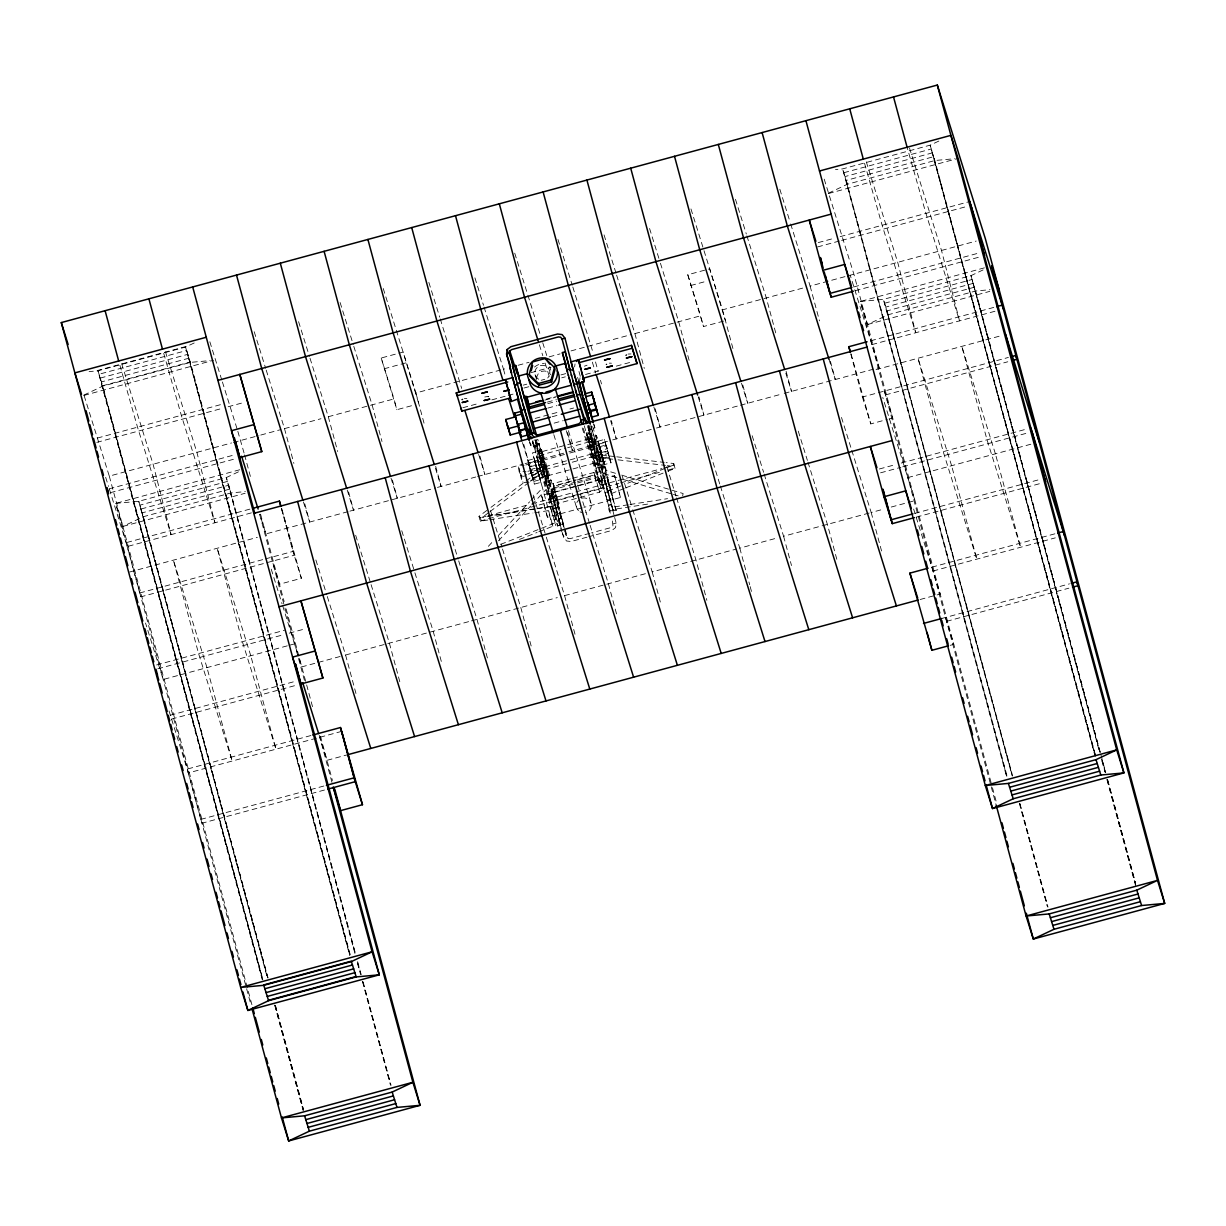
<?xml version="1.0" encoding="UTF-8"?>
<svg xmlns="http://www.w3.org/2000/svg" width="1226" height="1226" viewBox="0 0 1226 1226"><rect width="100%" height="100%" fill="white"/><g stroke="black" fill="none" stroke-linecap="round" stroke-linejoin="round"><path stroke-width="0.75" stroke-dasharray="5 3.75" d="M589.767 533.325L570.228 538.628L567.929 538.352L566.519 536.528L546.168 469.389M543.241 470.186L549.922 494.798L552.742 498.43L554.106 502.66L558.688 503.227L599.575 492.147L603.238 489.327L600.633 487.841L595.698 466.845M603.238 489.327C601.659 481.665 601.537 473.742 598.625 466.064M612.464 521.004L612.939 526.138L611.1 527.548L591.545 532.85M614.64 517.433L616.157 523.073L615.559 527.624L611.881 530.444L588.771 536.697M574.626 366.942L575.025 363.923M579.423 382.297L580.036 377.761M546.244 484.04L545.876 482.492L548.788 481.695L549.171 483.243L546.244 484.04L539.195 458.509L539.823 454.003L543.501 451.199L590.212 438.54L594.794 439.092L597.598 442.663L604.648 468.209L601.721 468.991L589.2 425.529M549.171 483.243L537.846 439.49L534.919 440.287M595.07 464.669L597.89 463.612L602.227 479.703L601.598 484.209L598.993 482.753L599.299 480.5L594.962 464.409C604.433 464.96 589.614 448.808 594.932 464.056M682.683 495.764L683.112 493.526L622.823 475.489M673.733 463.52L675.036 468.393L673.994 468.393L673.733 463.52L666.132 462.616M466.876 398.45L464.409 398.465M611.406 363.202L609.291 363.141M631.022 353.946L628.187 354.053M552.742 498.43L554.259 495.825L552.849 494.017L549.922 494.798L561.891 532.007M554.106 502.66L555.608 500.055L557.907 500.346L575.684 495.519M552.144 488.959L553.983 494.952L552.466 497.541L550.627 491.534L552.144 488.959L554.443 489.235L575.76 483.458M488.362 546.321L493.511 540.758M498.675 535.195L529.617 501.802M530.904 500.423L542.505 487.902L532.544 452.838L535.471 452.042L555.853 525.724M498.461 540.835L530.628 506.108M531.915 504.729L546.076 489.45M577.461 495.043L598.794 489.251L600.633 487.841M543.133 457.742L543.685 459.888L541.448 451.444L538.229 452.164L536.13 444.272L539.501 456.394L544.267 454.064L565.83 448.21M577.538 482.967L595.315 478.155L597.154 476.761L599.775 478.217L601.598 484.209M599.775 478.217L596.097 481.006L578.32 485.833M487.825 520.023L480.301 521.203L478.983 516.315L489.511 508.422M491.013 507.303L537.647 472.347L532.544 452.838M488.484 512.729L482.477 517.234L480.331 517.51L478.983 516.315M489.986 511.61L529.034 482.354M530.521 481.22L541.034 473.343L535.471 452.042M480.301 521.203L486.691 519.18M488.132 396.872L488.822 396.305L484.592 397.009M584.404 366.191L587.055 365.21M606.686 363.984L605.996 364.536L606.901 364.658M83.797 395.109L102.769 386.144L190.382 362.39L209.922 360.613M194.198 342.974L185.57 347.035L97.973 370.788L89.084 371.601M239.775 469.742L115.673 503.396L122.861 526.429L143.565 516.652L231.162 492.898L245.384 491.611M238.442 471.841L226.366 477.542L138.768 501.296L115.673 503.396L246.119 986.899M828.424 193.202L847.396 184.252L934.994 160.499L954.548 158.721M938.825 141.067L930.197 145.143L842.599 168.897L835.488 169.54M984.386 267.85L860.284 301.489L867.487 324.522L888.191 314.745L975.789 290.991L990.01 289.704M983.068 269.935L970.992 275.635L883.394 299.389L860.284 301.489L990.746 784.992M673.135 465.221L625.597 484.071M462.708 399.002L461.466 399.783L462.953 399.829M626.838 354.483L625.597 355.279L626.517 355.402M608.081 490.998L623.85 484.776M624.157 488.515L611.866 493.373L596.418 435.521L593.507 436.303L608.862 493.879M625.904 487.81L666.27 471.857M668.017 471.167L675.036 468.393M500.79 544.313L557.585 521.97L552.604 506.047L488.285 516.039M519.502 539.409L537.049 532.467M538.812 531.778L552.849 526.23L542.505 487.902M262.287 979.789L97.85 370.405L185.448 346.651L190.382 362.39M843.794 172.728L931.392 148.974L1094.925 754.419M100.256 378.083L187.854 354.329L349.885 954.226M932.603 152.821L844.99 176.575L1006.822 776.334M189.049 358.161L101.451 381.914L262.778 979.835M83.904 395.431L213.477 360.291M828.515 193.524L958.104 158.399M411.507 405.745L396.902 409.699L381.209 358.007L403.109 352.077L418.802 403.752M723.585 321.12L703.509 326.56L687.786 274.762L709.685 268.816L725.409 320.63M97.36 438.065L221.462 404.411M818.248 242.595L834.676 238.135M840.162 236.649L967.912 202.014M96.731 442.387L222.657 408.243M228.143 406.756L244.556 402.312M817.635 246.916L839.795 240.909M841.634 240.419L967.237 206.351M690.698 285.535L707.111 281.076M384.121 368.796L406.021 362.85M84.15 395.691L109.283 476.117L231.561 442.954M233.4 442.463L258.947 435.536M260.77 435.046L280.846 429.59M266.211 370.114L284.493 428.61L320.997 418.71M310.009 358.237L328.292 416.733L393.99 398.91L396.902 409.699M383.232 288.493L415.905 392.979L501.679 369.716M484.071 307.082L503.503 369.225L507.15 368.229M518.108 365.271L529.05 362.298M549.125 356.858L560.083 353.885M571.025 350.912L631.252 334.591M616.617 275.114L634.899 333.595L700.613 315.787L703.509 326.56M690.958 208.941L722.512 309.841L806.463 287.083M790.678 223.944L810.11 286.087L976.187 241.062M530.935 372.689L551.01 367.248M109.114 488.868L235.04 454.723M853.725 286.961L979.666 252.817M110.309 492.699L236.235 458.555M855.212 290.731L980.815 256.663M523.211 385.148L526.812 384.167M541.187 380.275L544.788 379.294M560.956 374.911L566.351 373.455M523.992 388.029L529.387 386.573M561.738 377.807L565.324 376.826M462.876 407.722L477.374 403.798M491.871 399.86L506.384 395.937M508.192 395.431L513.633 393.96M585.522 374.466L601.828 370.053M616.341 366.114L630.838 362.191M227.576 481.389L139.963 505.127L267.636 977.704M884.59 303.236L972.187 279.482L1099.86 752.059M546.428 399.048L555.409 396.611M141.159 508.974L228.772 485.22L355.448 954.104M973.383 283.313L885.785 307.067L1012.262 775.813M544.773 400.136L555.547 397.224M547.378 402.097L556.359 399.661M229.967 489.051L142.369 512.805L267.85 977.858M547.823 403.66L556.803 401.224M547.823 408.089L556.972 405.607M122.861 526.429L245.139 493.266M867.487 324.522L989.765 291.374M535.18 418.418L558.964 411.982M569.937 408.994L573.584 408.013M552.144 416.748L559.454 414.771M554.137 423.123L563.27 420.641M249.859 509.127L126.109 542.689L139.672 593.001L140.883 596.832L264.985 563.178M870.721 340.782L994.822 307.128M251.407 512.866L127.305 546.52L109.083 488.224M871.916 344.613L996.033 310.975M588.572 428.793L591.499 427.997M589.032 430.127L591.943 429.345C589.216 422.541 594.441 430.893 588.94 430.096L588.633 429.023L591.56 428.226L616.157 510.399L613.061 510.736L587.729 425.667M529.54 441.866L530.613 445.283L533.525 444.486L532.559 440.931M593.89 424.303L594.855 427.859L591.928 428.656L590.871 425.238M536.176 444.425L539.057 443.475L540.222 447.842M536.268 444.701L539.195 443.919M533.816 445.957L536.773 445.283L560.665 525.448L557.585 525.785L532.82 442.402M536.39 445.498L539.333 444.823M533.954 446.831C540.911 445.651 531.18 448.885 532.835 442.709M534.046 447.107L536.973 446.325M584.281 425.836L586.319 432.916L589.323 432.134L590.947 438.295M596.418 458.141L596.081 457.007L593.169 457.804L593.507 458.938L596.418 458.141L591.085 438.172L588.036 439.077L587.744 438.157L586.702 434.004L589.629 433.207M586.84 434.816L589.691 433.437M541.141 451.367L540.819 449.635L541.248 451.214L538.199 451.674L537.892 450.417L540.972 449.758L541.248 450.846L538.98 443.551M588.832 441.176L587.714 437.038L590.641 436.241L592.02 441.237M535.318 451.291L538.275 450.632M538.337 451.643L541.064 450.111M587.714 437.038L590.794 436.762L591.744 440.395M557.186 500.744L541.892 450.157L538.137 450.907M591.53 436.686C594.84 446.724 588.005 447.352 588.603 437.483L591.53 436.686L605.613 482.538M587.821 437.345L589.66 444.241L588.419 439.95L591.576 439.107M588.419 439.95L588.158 438.954L588.48 440.119L591.392 439.383M539.103 454.187L541.938 453.053L541.892 450.157M537.57 449.467C537.233 456.424 544.283 454.494 540.482 448.67M567.623 447.735L590.993 441.391L593.277 441.666L594.687 443.46L597.598 442.663L592.664 426.541M591.928 441.36L592.48 443.383C583.423 433.897 595.468 457.145 591.085 438.172M592.863 457.022L590.365 447.842L593.292 447.046L595.775 456.241L592.863 457.022L591.652 452.685L590.304 447.092L593.399 446.249L592.127 441.621L589.032 442.371L589.921 445.314M540.497 459.903L539.501 456.394L542.428 455.444L542.842 456.854M597.981 441.191L604.418 439.444L610.992 462.815L604.556 464.547L597.981 441.191L602.564 458.187L609 456.44L608.265 453.497L601.828 455.244L602.564 458.187M527.732 460.501L534.168 458.754L535.839 464.685L529.387 466.432L527.732 460.501L532.39 477.757L538.827 476.01L534.168 458.754M539.915 457.773L542.873 457.129L546.781 470.968M589.645 444.594L592.556 443.797M539.195 458.509L542.122 457.712M539.517 456.241C541.769 462.6 544.467 453.926 541.018 450.8M348.031 511.656L265.904 533.923L259.82 514.43M349.854 511.15L435.628 487.902M437.452 487.412L475.78 477.006M477.604 476.516L523.241 464.148M525.065 463.658L567.04 452.271M568.864 451.781L610.839 440.395M612.663 439.904L654.638 428.518M656.462 428.027L738.588 405.76M740.412 405.254L782.387 393.883M784.211 393.377L879.119 367.647L850.292 275.406M528.406 463.198L534.842 461.451M598.717 444.134L605.154 442.387L604.418 439.444M129.588 572.021L257.337 537.371M876.038 369.624L1001.964 335.48M526.536 474.6C519.609 482.079 514.659 462.417 524.038 465.436M525.877 464.945L567.929 453.528M569.768 453.038L599.024 445.099L599.253 445.896M543.731 460.348L540.988 461.88L543.716 460.317L544.865 464.853M539.348 466.202L538.168 462.003L535.256 462.8L535.563 463.857M543.7 471.811L540.727 461.298L543.792 461.007M596.418 447.076C595.392 445.682 599.882 444.425 599.437 446.54M592.189 441.636L593.553 447.26L590.396 447.934M541.938 465.635L541.202 462.493L544.099 461.589L544.543 463.673M540.804 461.129L541.202 462.493L544.129 461.696M599.545 446.754L605.981 445.007M590.748 448.639L591.101 450.095L594.135 449.528L591.101 450.095L589.599 444.471M606.41 445.82L607.146 448.762L600.709 450.509L599.974 447.567L606.41 445.82L610.992 462.815M529.724 466.876L536.16 465.129L537.831 471.06L531.379 472.807L529.724 466.876L534.383 484.117L540.819 482.385L536.16 465.129M543.869 471.765C539.884 465.083 545.003 460.225 546.367 469.681M541.815 464.715L544.727 463.918M530.398 469.573L536.835 467.826M545.555 466.937C543.915 465.16 540.375 467.903 545.371 466.432M528.529 480.975C521.586 488.454 516.652 468.792 526.031 471.811M527.87 471.32L601.016 451.475L601.736 453.988M542.459 467.229L545.647 466.937M593.093 457.007C594.656 440.241 601.629 480.148 593.169 457.804M540.789 470.523L540.222 468.562L537.371 469.619M603.315 459.827C600.326 468.501 596.066 446.325 601.414 453.835M536.789 468.577L537.187 470.018L530.735 471.826L532.39 477.757M601.016 452.624L607.452 450.877L609 456.44M602.824 458.187L601.445 453.099L607.973 451.383M592.679 455.765L595.591 454.984M590.58 448.088L592.71 455.873L595.621 455.091M528.36 474.11L570.427 462.692M572.251 462.202L601.522 454.264L601.2 453.206M537.325 470.523C542.29 474.922 539.425 465.037 538.168 462.003M542.015 466.141L543.179 470.401L546.306 469.926M597.522 451.245L598.671 455.382L601.46 454.003M531.716 475.06L538.153 473.313M593.507 458.938L596.418 458.064M547.21 473.144C547.7 470.677 542.566 472.025 544.283 473.941M597.782 463.03L594.733 463.566L594.166 461.451L597.062 460.547M609.445 457.252L603.008 458.999L603.514 460.639L530.352 480.485M553.983 494.952L552.589 493.174L547.47 474.309L544.543 475.106L549.662 493.955L552.466 497.541M544.773 475.719L547.7 474.922M547.041 472.439C550.336 475.106 545.677 480.761 544.819 475.857L547.731 475.06M544.405 473.987C547.685 481.803 549.049 469.681 545.401 466.585M539.501 477.542L539.777 478.477L542.72 477.726L540.222 468.562M604.556 464.547L603.82 461.62L610.257 459.873M533.708 481.435L540.145 479.688M545.539 478.538L548.451 477.742M545.616 479.105L548.543 478.324M596.051 468.163L598.962 467.367M539.026 453.85L538.965 450.938L548.681 481.128L551.593 480.347M588.603 437.483L598.319 467.673L601.23 466.876M544.359 482.523L547.271 481.726M599.836 467.474L602.748 466.677M601.721 468.991L601.353 467.443L604.28 466.662L610.134 487.948M139.672 593.001L263.421 559.439M265.276 558.933L292.983 551.424L301.381 578.289L279.482 584.235L272.279 561.202M850.767 353.9L862.399 397.025L1008.4 357.44M547.286 485.159L550.213 484.377M576.542 486.308L555.209 492.101L553.095 483.565L570.856 478.753M572.634 478.263L593.966 472.485L594.61 474.814L573.278 480.592M597.169 472.439L600.081 471.658M266.808 562.688L294.179 555.271L281.582 508.545M885.494 394.925L1007.772 361.777M571.5 481.082L553.738 485.894L553.095 483.565M575.684 482.094L554.351 487.871L553.937 486.293L575.27 480.515M577.048 480.025L594.825 475.213L599.575 492.147L598.794 489.251M577.461 481.603L595.238 476.791L594.825 475.213M554.014 501.219L551.562 491.933L554.489 491.136L556.42 497.971M608.341 492.883L613 510.307L610.088 511.089L601.215 478.462L604.127 477.68L606.073 484.515M582.151 507.87L547.486 517.265L543.915 504.422L541.54 495.411L576.22 486.017M578.044 485.527L614.548 475.627L617.337 485.603L620.479 497.465L583.974 507.365M602.227 479.703L599.299 480.5L583.07 427.506M599.575 481.343L602.487 480.546M486.14 516.238L482.477 517.234L535.026 509.066M487.979 515.732L530.107 504.315M531.931 503.825L574.059 492.392M575.898 491.902L661.979 468.562M663.818 468.056L671.143 466.079L667.342 465.635M488.53 518.675L618.9 483.32M620.739 482.829L661.136 471.872M668.492 469.88L673.994 468.393M862.399 397.025L870.797 423.905L887.226 419.445M889.049 418.955L892.697 417.959L884.298 391.094M554.811 504.147L557.478 513.679L560.405 512.882L558.688 506.353M604.433 490.615L607.1 500.177L610.042 499.426L609.521 497.342M558.673 518.629L561.585 517.847L563.362 523.763L560.435 524.559L558.673 518.629L561.37 529.05M610.364 513.142C605.491 505.418 612.31 499.549 613.23 511.196M558.841 519.134L561.769 518.353M608.341 505.219L611.406 504.882M557.585 525.785L560.512 524.989M613.061 510.736L615.988 509.955M613.245 523.87L616.157 523.073M586.993 537.187L570.994 541.524L566.412 540.957L562.458 533.785M156.621 664.952L284.371 630.317M879.348 468.991L895.762 464.547M901.248 463.06L1027.173 428.916M157.817 668.798L283.758 634.654M289.229 633.168L305.657 628.708M880.559 472.822L900.88 467.321M902.734 466.815L1028.323 432.763M287.282 645.841L163.181 679.495L145.526 623.023M289.106 645.336L294.577 643.865M907.807 477.588L1031.909 443.935M340.108 656.492L301.78 666.883L297.903 654.485M327.296 596.526L345.579 655.006L469.681 621.367M471.504 620.862L557.294 597.614M546.306 537.141L564.588 595.621L646.715 573.354M632.769 509.725L652.186 571.868L736.136 549.11M720.367 485.971L739.799 548.129L776.288 538.229M764.166 474.094L783.598 536.252L869.372 512.989M851.779 450.356L871.196 512.499L883.977 509.035M891.271 507.043L914.994 500.622L882.751 397.439M170.199 715.264L296.125 681.12M914.826 513.372L1040.751 479.228M171.395 719.11L297.32 684.966M916.297 517.127L1041.901 483.075M310.944 735.523L187.195 769.085L200.773 819.397L201.968 823.228L326.07 789.59M931.806 567.178L1055.908 533.54M341.702 731.355L188.39 772.916L168.468 709.164M933.017 571.025L1055.295 537.862M348.889 754.388L326.99 760.319L319.787 737.301M920.128 599.499L940.204 594.058L913.646 509.096M200.773 819.397L324.522 785.835M941.737 618.486L1069.486 583.852M946.579 621.337L1068.857 588.173M950.135 645.351L953.782 644.37L945.384 617.49M536.911 508.775L550.045 506.736L555.087 522.843M489.695 519.732L532.942 513.02M534.827 512.729L547.991 510.69L552.849 526.23M628.141 504.775L613.123 507.104L613.889 509.985M630.011 504.484L667.542 498.66M616.724 508.913L650.577 503.656M601.522 455.03L614.824 456.593M616.724 456.823L664.231 462.401M599.07 457.605L616.142 459.612M618.042 459.842L665.442 465.405M550.627 491.534L555.209 492.101L554.443 489.235M615.513 473.313L606.38 470.569L596.418 435.521M616.877 477.527L604.111 473.711L593.507 436.303M624.172 479.718L671.572 493.894M673.396 494.43L680.691 496.622M599.269 483.611L601.889 485.098M601.215 478.462L603.897 488.071M610.042 499.426L606.594 487.044M607.1 500.177L605.414 493.68M613 510.307L608.111 491.718L605.184 492.515L598.319 467.673M610.088 511.089L608.494 505.679M551.562 491.933L553.891 500.177M560.374 512.851L554.489 491.136M594.779 452.149L596.265 457.421M591.867 452.946L592.51 455.107M620.479 497.465L614.548 475.627M601.614 454.647L601.384 453.85M603.667 461.206L602.518 456.869M596.204 446.264L597.384 450.463M598.257 452.838L598.824 454.785M598.671 455.382L596.633 447.888M600.755 462.003L599.575 457.804M540.666 471.167L539.486 466.983M542.689 477.68L542.153 475.78M539.609 477.91L538.95 475.336M539.777 478.477L539.425 477.144M541.54 495.411L544.344 505.403M518.552 466.922L521.05 476.086M520.544 473.297L523.042 482.462M545.309 466.171L543.639 460.516M593.292 447.046L594.135 449.528M595.775 456.241L594.61 451.566M545.325 466.294L546.229 469.665L544.926 465.359M540.727 461.298L541.785 464.547M543.179 470.401L542.674 468.056L545.57 467.198L546.137 469.696M601.353 467.443L602.993 473.037M594.503 451.398L593.675 447.842M548.788 481.695L553.049 496.791M545.876 482.492L551.731 503.779M545.325 477.772L544.543 475.106L544.819 475.857M577.569 377.363L578.703 380.918M554.259 495.825L567.929 538.352M909.523 148.101L941.507 250.456L959.529 320.86L925.937 213.401L907.102 147.243M866.292 161.817L897.708 262.333L915.73 332.736L882.138 225.278L863.855 160.882M847.396 184.252L842.599 168.897L1006.914 777.882M888.191 314.745L883.394 299.389L1012.063 775.66M824.209 179.165L853.909 274.21L991.972 785.881M851.059 353.885L870.797 423.905M779.828 189.218L790.111 222.121M829.037 359.417L835.32 379.524L829.879 359.371M841.496 417.453L851.196 448.517M735.462 199.271L746.312 233.997M746.879 235.821L766.311 297.964L776.196 334.606M785.805 373.118L791.521 391.401L786.081 371.248M798.264 431.154L807.398 460.394M807.965 462.217L827.397 524.376L837.281 561.018M741.439 383.171L747.722 403.277L742.266 383.079M752.166 435.72L763.599 472.271M687.786 274.762L700.613 315.787M649.565 228.496L659.849 261.399M660.431 263.238L678.698 321.718L690.069 363.861M698.207 396.872L703.923 415.154L698.973 396.841M707.8 445.774L719.8 484.147M604.05 234.902L616.05 273.275M653.826 406.925L660.109 427.031L654.684 406.879M666.852 466.784L676.001 496.024M676.568 497.848L695.985 559.991L706.866 600.311M557.968 239.468L572.251 285.152M572.818 286.991L593.077 352.797M592.327 362.145L595.744 373.102M610.594 420.625L616.31 438.908L611.376 420.595M621.919 474.998L632.202 507.901M593.782 424.457L594.855 427.859M514.736 253.169L527.303 293.382M527.885 295.205L540.451 335.418M542.735 342.728L546.735 355.525M568.42 430.709L591.131 503.35A7.571 7.448 -17.4 0 1 585.767 512.514M539.379 344.782L542.812 355.739M545.095 363.049L549.662 377.669M566.228 430.678L572.511 450.785L567.071 430.632M577.538 485.052L589.537 523.441M590.104 525.264L608.387 583.745L617.291 616.724M535.088 374.727L536.85 380.397M553.815 434.663L576.526 507.303M532.467 441.084L533.525 444.486M474.937 277.842L483.504 305.259M522.429 442.555L528.712 462.662L523.272 442.509M533.172 495.105L545.739 535.318M428.855 282.409L439.705 317.136M440.272 318.959L461.681 388.427M478.63 454.432L484.914 474.539L479.473 454.386M490.507 510.629L501.94 547.194M502.507 549.018L520.789 607.498L531.164 645.979M435.399 468.133L441.115 486.415L435.659 466.217M447.275 524.345L458.141 559.071M458.708 560.895L476.991 619.375L487.856 659.68M381.209 358.007L393.99 398.91M340.108 302.5L353.241 344.537M353.808 346.36L372.091 404.856L381.991 441.498M391.017 478.186L397.301 498.292L391.876 478.14M401.76 530.735L414.327 570.948M414.909 572.772L433.192 631.252L442.08 664.231M298.592 321.687L309.442 356.414M347.219 490.063L353.502 510.169L348.061 490.017M355.678 535.302L370.528 582.825M371.095 584.649L389.378 643.129L400.258 683.434M254.211 331.74L265.644 368.29M303.42 501.94L309.703 522.046L304.263 501.894M315.879 559.96L326.729 594.702M281.719 508.499L301.381 578.289M209.845 341.778L221.845 380.167M222.412 381.991L237.262 429.514M237.844 431.353L244.081 453.068M271.237 569.17L282.057 603.79M282.624 605.598L297.351 652.722M165.464 351.831L196.896 452.363L214.902 522.766L181.31 415.292L163.027 350.912M121.665 363.708L153.097 464.24L171.104 534.643L137.511 427.169L118.677 361.011M97.85 370.405L102.769 386.144M105.666 477.297L108.516 486.415M582.197 427.889L598.993 482.753M536.36 440.18L552.589 493.174L549.662 493.955L533.433 440.977M590.886 426.28L594.794 439.092M588.25 425.207L593.277 441.666M597.859 463.275L597.246 460.792M592.388 454.279L594.135 460.654M548.129 476.056L547.608 474.247M548.681 481.128L554.658 502.997M537.432 469.773L537.141 468.792L537.509 470.171M547.424 517.142L544.681 507.273M589.783 445.145L590.304 447.092L589.813 444.823M546.352 470.094L546.965 472.24M587.714 426.817L591.714 440.977M539.67 456.762L540.773 460.685L539.409 455.628M540.789 460.961L540.988 461.88M601.154 451.888L603.82 461.62M603.544 460.792L602.824 458.003M586.672 434.188L586.319 432.916L588.786 441.774M553.937 486.293L558.688 503.227L557.907 500.346M536.773 445.283L535.747 441.605M537.279 469.221L537.984 471.995M539.317 476.899L539.67 478.109M537.432 470.907L537.08 469.635M552.574 495.427L551.761 492.622L554.796 504.07M543.746 472.01L544.038 473.037M599.974 447.567L601.537 453.114M588.48 440.119L589.522 444.364M540.819 482.385L539.164 476.439L532.728 478.186L534.383 484.117M537.172 470.079L538.827 476.01M599.345 446.172L599.683 447.429M600.955 452.317L601.307 453.574M593.629 448.21L594.181 450.218M597.598 462.585L596.648 458.57M590.702 449.007L591.576 452.179M544.129 461.712L543.915 460.93M534.934 439.628L537.31 448.808M537.892 450.417L538.153 451.781M541.218 462.509L541.003 461.727M541.064 462.463L541.616 464.455M537.463 469.865L537.862 471.305M539.072 476.01L539.486 477.466M535.808 464.746L535.21 462.677M603.667 475.473L607.222 488.745M594.135 461.42L593.399 458.172M552.819 496.269L553.508 498.752M538.52 452.225L540.007 457.696M601.583 453.421L602.027 455.061M602.656 457.62L603.115 459.26M599.591 447.061L599.989 448.501M600.663 451.245L601.062 452.685M609.368 485.144L607.238 477.588L613.184 499.457L611.636 493.496M606.456 485.925L604.127 477.68M597.752 463.106L598.549 465.788M594.825 463.903L595.621 466.57M543.792 460.685L542.336 454.831M555.577 506.966L557.707 514.522L556.16 508.545M537.003 446.479L535.134 439.444M540.881 461.482L538.091 451.582M550.964 500.974L548.834 493.419L554.78 515.318L553.232 509.342M537.708 470.753L538.153 472.378M538.781 474.937L539.241 476.577M535.716 464.378L536.099 465.819M599.882 448.118L600.296 449.666M600.342 450.08L601.2 453.022M591.591 428.058L591.315 427.062M599.116 455.842L599.437 457.022M607.376 489.894L610.257 500.254L607.59 490.139M588.403 427.843L588.94 430.096M541.08 471.581L541.402 472.761M541.54 473.543L541.861 474.723M537.999 471.811L538.95 475.504M536.421 466.983L535.563 464.041M536.467 467.397L537.325 470.34M531.885 474.738L530.705 470.539L531.394 473.175M532.023 475.519L533.203 479.703L532.513 477.067M529.893 468.363L528.743 464.225L530.214 469.558M530.03 469.144L531.21 473.328L530.521 470.707M1100.274 752.35L970.992 275.635L1099.461 751.753M1100.764 754.189L1105.745 772.641M1107.737 780.027L1135.628 883.379M1100.074 752.197L974.593 287.16L886.98 310.914L1012.676 776.104M1102.067 759.584L1105.545 772.503M1107.538 779.889L1135.414 883.226M1101.653 759.292L1105.346 772.349M1107.124 779.583L1135.72 884.927M1101.944 760.978L1104.932 772.058M1106.925 779.445L1136.303 888.314M1095.339 754.71L930.197 145.143L1095.508 757.821M1095.125 754.572L933.798 156.652L846.201 180.406L1007.236 776.625M1019.94 803.628L1048.015 907.133M1019.725 803.49L1047.617 906.826M1019.327 803.199L1047.418 906.688M992.462 787.72L996.447 802.494M991.236 786.831L996.217 805.298M810.11 286.087L819.504 320.906M871.196 512.499L881.571 550.964M722.512 309.841L733.347 350.008M783.598 536.252L791.506 565.554M739.799 548.129L749.684 584.756M750.174 586.595L751.661 592.097M634.899 333.595L644.294 368.398M595.545 361.961L598.027 371.126M600.495 380.275L601.491 383.953M652.186 571.868L661.09 604.847M605.154 442.387L607.452 450.877M578.979 371.493L580.909 378.635M610.058 487.381L611.605 493.082L608.678 493.863L604.295 478.37L605.874 484.347M586.917 434.801L587.3 436.195M589.967 445.253L589.2 442.417M592.587 455.398L593.338 458.217M549.769 366.513L550.765 370.175M556.91 499.472L558.474 505.189L555.547 505.97L560.435 524.559M542.153 454.187L541.616 452.179M553.999 500.254L556.129 508.116L553.202 508.913L551.654 503.212M539.241 454.984L538.689 452.961M550.045 506.736L550.826 509.618M538.137 472.577L538.796 474.753M536.145 466.202L536.758 468.194M529.647 441.712L530.613 445.283M503.503 369.225L505.48 376.551M531.701 474.324L532.207 475.933M564.588 595.621L575.959 637.765M480.331 517.51L481.174 520.667M415.905 392.979L424.748 425.805M328.292 416.733L337.686 451.536M284.493 428.61L293.888 463.413M345.579 655.006L355.969 693.487M281.352 508.3L292.983 551.424M244.572 454.861L250.395 476.424M260.571 514.154L284.141 601.522M286.133 608.908L313.028 708.551M320.492 736.244L332.445 780.533M259.682 514.491L284.417 606.18M284.907 608.019L304.477 680.507M319.266 735.355L332.89 785.805M355.157 952.403L226.366 477.542L355.034 953.813M357.64 961.628L361.134 974.547M363.126 981.934L391.002 1085.271M357.731 963.176L360.919 974.409M362.712 981.643L390.803 1085.133M357.318 962.885L360.521 974.103M362.513 981.49L390.389 1084.826M350.207 954.778L190.26 361.992L102.647 385.746L262.977 979.972M349.471 953.935L186.659 350.483L99.045 374.236L262.579 979.681M185.448 346.651L349.778 955.636M268.05 977.996L138.768 501.296L267.237 977.413M275.513 1005.688L303.404 1109.024M275.314 1005.535L303.19 1108.886M274.9 1005.243L303.282 1110.434M274.701 1005.09L303.083 1110.281M109.283 476.117L252.326 1006.24M246.625 988.738L251.1 1005.351M601.705 454.11L602.181 455.811M599.713 447.735L600.127 449.252M600.525 450.494L600.939 452.011M610.916 490.798L616.157 510.399M587.606 437.345L587.836 438.203M592.71 455.873L593.491 458.861M595.315 478.155L596.097 481.006L593.966 472.485M557.953 503.595L563.362 523.763M565.002 530.889L566.519 536.528L563.608 537.325L562.075 531.686M543.011 457.804L542.49 455.857M548.237 476.975L547.47 474.339M555.041 504.392L560.665 525.448M535.854 442.126L536.865 445.927M541.861 464.823L545.218 476.853M552.512 506.645L557.753 526.23M532.927 442.923L534.092 447.275M535.839 465.052L536.252 466.57M599.453 446.724L599.82 448.118M613.935 514.797L611.238 504.376M596.005 456.225L595.3 453.467M588.097 426.832L588.664 429.008M590.181 435.414L589.323 432.134M596.832 459.827L596.112 457.129M564.297 528.253L561.585 517.847M555.776 507.135L557.478 513.679M543.455 470.477L542.735 467.719M539.103 475.887L539.379 476.899M592.74 443.797L593.399 446.249M589.829 444.594L590.472 447.046M593.553 447.26L594.089 449.298M594.411 461.681L594.855 463.397M542.428 455.597L542.842 456.976M537.34 469.604L537.724 470.983M586.687 434.019L586.396 432.931M601.384 452.854L601.016 451.475M601.322 453.451L601.552 454.386M599.085 445.36L599.33 446.295M604.648 468.209L604.28 466.662M597.752 462.922L597.997 463.857M534.459 367.064A15.126 14.896 -17.4 0 1 544.191 363.509M538.597 379.232A7.571 7.448 -17.4 0 1 536.206 368.52A7.571 7.448 -17.4 0 1 547.256 367.003A7.571 7.448 -17.4 0 1 547.715 377.991M536.605 378.466A7.571 7.448 -17.4 0 1 550.704 374.635M581.89 498.139A7.571 7.448 -17.4 0 1 591.131 503.35M581.86 512.545A7.571 7.448 -17.4 0 1 580.036 511.809M578.473 510.644A7.571 7.448 -17.4 0 1 578.503 500.101M995.405 453.835L961.812 346.36L987.022 439.797L1020.614 547.271L995.405 453.835M951.606 465.711L918.013 358.237L943.223 451.674L976.815 559.148L951.606 465.711M250.778 655.741L217.186 548.267L242.396 641.704L275.988 749.178L250.778 655.741M206.979 667.618L173.387 560.144L198.597 653.581L232.189 761.055L206.979 667.618"/><path stroke-width="1.5" d="M574.58 375.263L564.987 338.223L562.167 334.606L557.585 334.024L510.859 346.697L507.196 349.517L506.583 354.053L510.537 368.857M565.523 351.923L562.06 339.02L560.665 337.211L558.366 336.92L511.64 349.594L509.817 350.988L509.51 353.272L512.958 366.176M583.132 423.92L583.76 419.415L575.469 389.914M529.188 374.42L532.605 361.931L545.248 358.498L554.474 367.57L555.026 369.317L551.623 381.822L538.965 385.24L529.739 376.183L529.188 374.42L538.429 383.493L538.965 385.24M531.21 370.819L532.666 365.471M551.623 381.822L551.072 380.06L554.474 367.57M576.465 361.471L578.917 359.601L631.467 345.364L637.045 363.586L584.48 377.838L582.641 379.232M525.648 400.58L527.486 399.186L526.705 396.32L529.847 408.534L544.221 404.626M295.42 663.956L379.294 974.823L356.184 976.923L268.586 1000.677L247.882 1010.454L240.679 987.42L61.3 322.576L937.323 85.054L985.321 238.58L1164.7 903.424L1033.303 939.039L1026.101 916.021L996.217 805.298M334.744 789.069L420.074 1105.316L396.979 1107.415L309.381 1131.169L288.677 1140.946L281.474 1117.913L252.096 1009.044M282.21 1116.963L288.677 1140.946L420.074 1105.316L412.886 1082.282L281.474 1117.913L304.584 1115.813L392.182 1092.06L412.886 1082.282L333.211 787.031M819.489 170.996L950.901 135.366L958.104 158.399L1123.905 772.916L1100.81 775.016L1013.212 798.77L992.508 808.547L985.306 785.514L805.926 120.684M986.026 784.548L992.508 808.547L1123.905 772.916L1116.717 749.883L985.306 785.514L1008.4 783.414L1096.013 759.66L1116.717 749.883L937.323 85.054M998.883 288.892L991.696 265.858L1157.497 880.391L1164.7 903.424L1141.605 905.524L1053.992 929.277L1033.303 939.039L1026.331 913.217M1136.793 890.168L1157.497 880.391L1026.101 916.021L1049.195 913.922L1136.793 890.168L1141.605 905.524M206.274 337.257L74.878 372.888L81.514 394.159M217.921 380.382L831.136 214.121M562.06 339.02L564.987 338.223M253.384 424.763L231.484 430.694L239.882 457.574L261.782 451.628L239.821 374.451L261.782 451.628M815.872 241.307L809.237 220.052L822.799 270.364L844.714 264.433L851.35 285.689M568.404 375.6L562.305 352.536L565.278 351.847M507.794 381.976L457.037 395.737L456.271 392.856L512.683 377.639M518.154 376.152L527.287 373.685M554.658 366.252L565.615 363.279M573.538 371.126L571.086 361.839L578.381 359.816L581.185 369.808M851.901 287.451L830.002 293.397L824.194 271.835M579.683 362.482L632.248 348.23L637.045 363.586M822.799 270.364L831.197 297.228L853.373 291.221M566.856 369.9L569.784 369.103L565.217 351.739L570.105 370.329L573.032 369.547M516.177 391.094L514.629 385.378L517.556 384.581L512.667 365.992L513.188 367.662M538.429 383.493L551.072 380.06M456.271 392.856L461.85 411.093L510.782 397.822M508.529 391.477L511.319 401.469L518.445 398.741M524.1 398.006L542.352 393.056M545.999 392.059L571.546 385.133M575.193 384.152L584.327 381.669L578.381 359.816M535.639 401.959L541.034 400.504M557.202 396.121L573.385 391.738M526.552 397.086L528.605 404.519L542.98 400.626M557.355 396.734L573.523 392.351M545.585 402.572L529.402 406.971L529.847 408.534M558.167 399.17L574.335 394.787M512.958 378.512L512.698 377.685L521.51 410.235L524.421 409.438L532.452 434.402M572.849 380.428L576.986 395.186L579.913 394.389L589.078 422.924M558.596 400.733L574.779 396.35M591.622 392.014L585.185 393.761L585.921 396.688L592.357 394.941L591.622 392.014L598.196 415.369L591.76 417.116L589.292 408.166M514.568 413.162L521.004 411.415L524.008 422.74L517.571 424.487L514.568 413.162L515.395 416.135M515.242 415.859L521.678 414.112M519.226 425.683L508.238 428.656L505.756 419.491L514.905 417.009M529.525 413.039L545.999 408.58M558.795 405.101L575.255 400.641M596.204 408.994L594.656 403.446L588.204 405.193L589.767 410.741L596.204 408.994L595.468 406.067M532.023 422.204L550.305 417.238M561.278 414.265L579.576 409.315M517.571 424.487L519.226 430.418L525.663 428.671L524.421 424.211M519.563 430.847L526 429.115L527.655 435.046L521.219 436.793L517.694 423.951M590.196 411.553L596.648 409.821M578.473 381.209L587.131 413.3L590.058 412.503L593.246 422.74M509.066 430.832L510.231 435.031L521.219 432.042M534.015 428.579L550.474 424.119M565.109 420.15L579.745 416.181M253.552 508.131L279.405 501.112L280.601 504.959M850.277 352.107L848.821 346.713L867.073 341.763M996.646 306.638L1002.132 305.151M524.33 408.718L531.195 433.667L534.122 432.87L535.517 434.663L537.816 434.939L578.687 423.859L580.526 422.449L580.833 420.196L568.328 375.003M583.76 419.415L580.833 420.196L581.952 423.859M253.797 513.357L867.012 347.081M1012.048 356.459L1015.695 355.463L1016.906 359.295L1013.258 360.291M279.007 606.793L892.222 440.517M314.484 651.159L292.585 657.105L300.983 683.97L322.882 678.039L300.906 600.847L322.882 678.039M876.958 467.719L870.322 446.463L883.9 496.775L905.799 490.829L911.332 508.545M912.987 513.863L891.087 519.793L882.858 489.251M883.9 496.775L892.298 523.64L914.458 517.633M312.783 735.033L340.491 727.524L362.467 804.7L340.567 810.631L333.365 787.613M948.311 645.841L931.883 650.301L909.907 573.124L928.159 568.174M1057.747 533.034L1063.218 531.548M348.889 754.388L918.305 599.989M326.361 785.345L354.069 777.836L362.467 804.7M923.485 623.436L941.737 618.486M1071.309 583.346L1076.796 581.86L1077.991 585.706L1072.52 587.193M327.894 789.084L355.264 781.667L341.702 731.355M264.862 988.754L352.46 965M1009.611 787.261L1097.209 763.507M266.057 992.6L353.67 968.847M1010.806 791.092L1098.404 767.338M267.268 996.432L354.866 972.678M1012.002 794.923L1099.615 771.185M268.463 1000.278L356.061 976.524M305.78 1119.66L393.377 1095.906M1050.391 917.753L1138.004 893.999M306.975 1123.491L394.573 1099.737M1051.601 921.6L1139.199 897.846M308.17 1127.338L395.783 1103.584M1052.797 925.431L1140.395 901.677M549.754 364.137L545.248 358.498M531.195 433.667L534 437.238M571.086 361.839L571.362 362.666M584.266 381.547L581.522 371.693M505.756 419.491L506.92 423.675M508.238 428.656L507.074 424.457M574.013 395.829L573.937 395.216M512.82 366.421L516.069 379.079M576.986 395.186L586.151 423.721M509.817 350.988L517.111 373.715M513.51 365.716L509.51 353.272L506.583 354.053L510.583 366.513M507.196 349.517L508.315 353.011M521.51 410.235L530.674 438.755M969.735 201.524L1003.328 308.983M983.313 251.836L984.509 255.667L970.931 205.355M1005.611 334.483L1039.204 441.958M1030.821 427.92L1064.413 535.394M1044.399 478.232L1045.594 482.063L1032.016 431.751M1096.013 759.66L1100.81 775.016M1008.4 783.414L1013.212 798.77M1049.195 913.922L1053.992 929.277M848.821 346.713L850.507 352.092M909.907 573.124L917.753 598.196M829.037 359.417L787.337 225.998L762.112 132.561M896.405 605.935L848.423 452.394L823.213 358.957M784.671 369.47L743.523 237.875L718.313 144.438M852.606 617.812L804.624 464.271L779.414 370.834M740.856 381.347L699.724 249.752L674.515 156.315M808.808 629.689L760.81 476.148L735.6 382.711M697.625 395.048L655.925 261.628L630.716 168.192M765.009 641.55L717.011 488.025L691.801 394.588M653.259 405.101L612.126 273.505L586.917 180.069M721.21 653.427L673.212 499.901L648.002 406.465M590.61 356.659L568.328 285.382L543.118 191.946M596.311 374.941L609.46 416.978M677.396 665.304L629.413 511.778L604.203 418.342M587.131 413.3L590.258 424.181M555.363 388.933L567.286 427.077M538.229 341.119L524.529 297.259L499.319 203.822M633.597 677.181L585.614 523.655L560.405 430.219M540.758 392.887L553.248 432.855M528.728 429.131L530.322 434.249M529.004 440.165L517.633 399.615M502.997 380.412L480.715 309.136L455.505 215.699M508.713 398.695L514.43 416.963M518.996 431.583L521.862 440.732M589.798 689.058L541.815 535.532L516.606 442.096M459.198 392.289L436.916 321.013L411.706 227.576M464.915 410.572L478.048 452.609M545.999 700.935L498.017 547.409L472.792 453.972M434.249 464.485L393.117 332.89L367.907 239.453M502.2 712.812L454.202 559.286L428.993 465.849M390.45 476.362L349.318 344.767L324.108 251.33M458.401 724.689L410.404 571.163L385.194 477.726M346.651 488.239L305.519 356.643L280.31 263.207M414.587 736.565L366.605 583.04L341.395 489.603M302.853 500.116L261.72 368.52L236.511 275.084M370.788 748.442L322.806 594.916L297.596 501.48M241.629 456.241L258.134 509.066M302.715 682.652L318.653 733.654M356.184 976.923L351.264 961.169L263.667 984.922L268.586 1000.677M392.182 1092.06L396.979 1107.415M61.3 322.576L68.15 344.521M304.584 1115.813L309.381 1131.169M562.458 352.965L565.738 363.662M519.012 376.336L515.579 365.195L520.835 384.811M525.019 395.952L536.743 435.72M580.603 387.094L579.5 383.508L582.81 396.013M585.093 404.886L585.905 407.997L584.679 403.599M579.913 394.389L574.32 373.991M524.421 409.438L518.767 389.056M518.583 399.4L516.667 392.596M586.672 410.327L585.691 407.185M583.545 399.247L583.331 398.511L584.587 403.017M584.143 400.917L583.438 398.312M565.63 364.628L565.263 363.463L567.546 372.152M518.904 377.301L518.552 376.137L520.1 382.114M588.449 417.131L587.193 411.921L587.806 414.557M585.154 417.974L586.687 423.276M583.407 398.435L583.224 397.668M589.262 420.104L588.71 418.081L590.12 423.292L588.388 417.07M588.541 405.101L588.25 404.09L588.419 404.856M583.729 399.891L583.331 398.205M587.453 412.825L587.79 413.99L587.147 411.507M522.92 404.166L524.529 409.729L524.284 408.672M587.959 402.91L588.725 405.683M586.426 409.469L585.645 405.99M590.15 411.246L590.717 413.208L590.288 411.584M583.607 399.461L584.266 401.852M586.656 422.173L586.335 420.993M584.189 401.04L583.576 398.848L583.607 399.645M584.986 404.764L585.277 405.806M575.071 376.765L577.017 383.615L576.496 381.531M574.55 386.588L571.316 374.804M521.985 400.841L517.219 383.355L520.146 382.573L522.199 389.316M587.867 403.814L588.265 405.254M585.859 406.787L586.197 407.997M586.902 410.833L587.239 412.043M582.641 395.676L579.193 382.696M569.094 377.807L571.086 384.811M531.042 436.916L531.425 438.341M589.537 409.009L589.859 410.189M587.545 402.649L587.974 404.197M586.151 407.844L586.518 409.178M586.672 422.541L586.258 421.008L586.702 423.123M521.602 387.661L524.483 398.006L524.054 396.243M521.678 388.274L534.122 432.87M508.177 389.607L505.388 379.616L510.322 397.607M508.913 430.05L507.763 425.912L510.231 435.031M893.524 96.931L907.102 147.243M849.725 108.808L863.303 159.119M1001.933 822.784L1003.42 828.316M1004.416 832.01L1005.918 837.542M1006.898 841.235L1008.4 846.783M1012.875 863.38L1014.377 868.928M1015.373 872.606L1016.86 878.153M1017.856 881.846L1019.358 887.379M1020.354 891.072L1024.338 905.83M856.07 302.899L857.572 308.431M858.568 312.124L860.054 317.672M862.047 325.043L863.548 330.576M917.324 529.893L918.81 535.425M921.799 546.49L923.791 553.876M925.783 561.263L927.27 566.795M930.764 579.714L932.25 585.246M933.247 588.94L934.748 594.472M935.745 598.165L937.231 603.698M938.227 607.391L939.729 612.939M941.721 620.31L943.208 625.842M946.702 638.761L948.188 644.309M951.683 657.228L953.169 662.76M954.165 666.454L955.652 671.986M962.625 697.824L964.126 703.356M967.605 716.275L969.107 721.808M970.103 725.501L972.586 734.726M976.08 747.645L977.566 753.178M981.061 766.097L982.547 771.644M983.543 775.322L985.03 780.87M927.04 632.34L931.883 650.301M820.531 257.705L821.987 263.1M825.389 275.666L831.197 297.228M883.088 489.496L884.528 494.89M885.509 498.476L892.298 523.64M820.301 257.46L823.213 268.233M631.467 345.364L632.248 348.23M592.357 394.941L594.656 403.446M582.335 381.501L585.706 393.99M589.185 407.384L593.399 422.51M587.499 402.235L587.821 403.431M581.875 382.19L590.058 412.503M584.45 402.526L585.216 405.362M586.794 410.22L584.25 401.362M584.342 402.389L584.909 404.228M586.335 420.886L586.718 422.296M569.784 369.103L571.668 376.045M520.023 406.051L521.464 411.4M528.207 436.364L529.172 439.935M518.537 426.985L519.977 432.104M516.544 420.61L518.046 425.989L517.832 425.192M461.068 408.212L461.85 411.093M279.405 501.112L280.861 506.507M340.491 727.524L354.069 777.836M235.53 441.391L239.882 457.574M295.65 664.201L300.983 683.97M234.319 437.559L254.809 513.464M192.697 286.961L372.091 951.79L379.294 974.823L247.882 1010.454L242.901 991.987M148.898 298.822L162.476 349.134M105.099 310.699L118.677 361.011M252.832 1008.078L254.318 1013.611M255.314 1017.304L259.299 1032.062M261.291 1039.449L262.778 1044.981M266.272 1057.9L267.758 1063.448M268.755 1067.126L270.256 1072.673M271.252 1076.367L272.739 1081.899M273.735 1085.592L275.237 1091.125M277.229 1098.511L278.716 1104.044M107.03 487.81L108.486 493.204M155.993 669.289L157.449 674.683M86.05 410.695L88.854 421.085M89.835 424.671L92.532 434.678M93.528 438.372L96.134 448.026M97.007 451.291L98.555 457.022M101.957 469.589L103.49 475.274M106.968 488.193L108.47 493.726M115.428 519.563L116.93 525.096M117.926 528.789L119.412 534.337M120.409 538.015L121.91 543.562M122.907 547.256L124.393 552.788M125.389 556.481L127.887 565.707M131.366 578.626L132.868 584.158M135.029 592.173L137.848 602.61M138.844 606.303L142.814 621.061M144.913 628.815L146.4 634.302M147.304 637.673L148.867 643.466M149.848 647.129L151.334 652.63M152.285 656.125L153.802 661.795M157.219 674.438L158.752 680.124M159.641 683.418L162.246 693.042M164.499 701.395L167.226 711.494M168.223 715.187L169.709 720.719M170.705 724.413L172.192 729.945M173.188 733.638L174.69 739.171M176.682 746.557L178.168 752.09M181.663 765.009L183.149 770.541M186.643 783.46L188.13 788.992M189.126 792.686L190.628 798.218M191.624 801.911L193.11 807.459M197.601 824.056L199.087 829.604M202.566 842.507L204.068 848.055M207.056 859.12L209.048 866.506M211.041 873.893L212.527 879.425M216.021 892.344L217.508 897.876M218.504 901.57L220.006 907.102M221.002 910.795L224.986 925.553M226.979 932.94L228.465 938.472M231.944 951.391L233.446 956.924M236.924 969.843L238.426 975.39M239.422 979.068L240.909 984.616M589.721 409.423L590.028 410.572M587.729 403.063L588.143 404.58M586.289 408.61L585.721 406.45M584.036 401.239L584.404 402.603M589.445 421.07L590.258 423.43M531.226 437.452L531.532 438.586M514.629 385.378L509.74 366.804L511.518 372.75L510.935 370.405M588.036 404.197L588.403 405.591M584.342 401.607L584.848 403.752M587.101 411.369L587.714 414.25L587.377 412.38M583.76 400.212L584.097 401.469M517.954 424.824L518.23 425.836M516.238 419.461L515.548 416.825M587.959 415.108L588.173 415.936M588.541 417.729L588.357 416.947M510.844 399.538L511.319 401.469M589.614 422.326L587.79 415.2L589.277 419.951L588.756 417.851M598.196 415.369L593.614 398.373L594.349 401.316M589.032 407.814L589.767 410.741M520.544 434.096L521.219 436.793M518.552 427.721L519.226 430.418M557.248 370.865A15.126 14.896 -17.4 0 1 548.666 392.596A15.126 14.896 -17.4 0 1 529.096 379.815M462.294 402.511L467.719 401.178L462.294 402.511M481.91 393.24L487.32 391.906L481.91 393.24M484.178 400.519L489.603 399.186L484.178 400.519M503.794 391.263L509.204 389.914L503.794 391.263M584.94 369.256L590.35 367.923L584.94 369.256M604.541 359.984L609.966 358.651L604.541 359.984M606.824 367.264L612.249 365.93L606.824 367.264M626.44 358.007L631.85 356.659L626.44 358.007M372.091 951.79L351.387 961.567L263.789 985.321L240.679 987.42L372.091 951.79M538.444 387.186A15.126 14.896 -17.4 0 0 556.987 368.796A15.126 14.896 -17.4 0 0 531.732 362.283A15.126 14.896 -17.4 0 0 538.444 387.186"/></g></svg>
